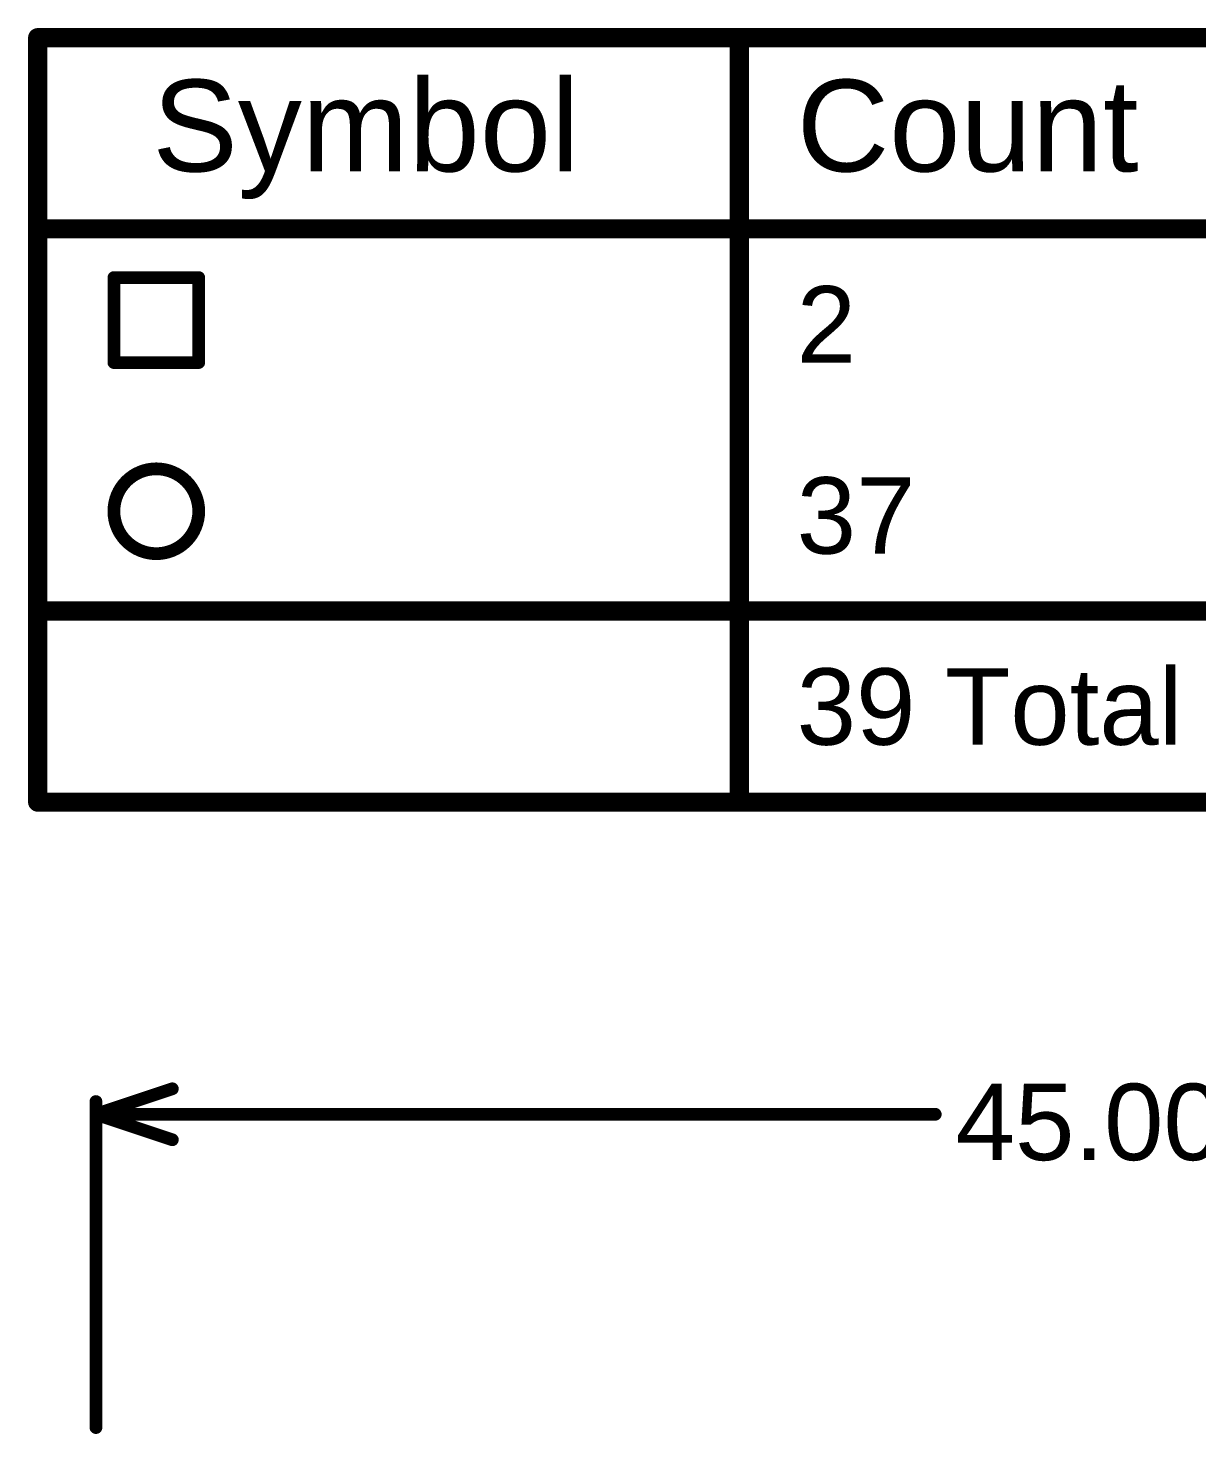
# Model space of a CAD drawing. Header units: inches. Extents: x -0.05 to 7.01, y -0.08 to 1.98.
# Drawn here: x -0.053 to 0.864, y 0.876 to 1.98 of the extents above; entities that cross this region are included whole.
import ezdxf

# ---------------------------------------------------------------- set-up
doc = ezdxf.new("R2010")
doc.units = ezdxf.units.IN
doc.header["$MEASUREMENT"] = 0
doc.layers.add('Dimension', color=6, linetype='Continuous')
doc.layers.add('Drill Drawing', color=1, linetype='Continuous')
doc.styles.add('Arial', font='', dxfattribs={"height": 0.2})
doc.styles.get('Arial').set_extended_font_data('Arial')

msp = doc.modelspace()

# ---------------------------------------------------------------- linework, layer by layer
at = {"layer": 'Dimension', "const_width": 0.01}
for points in [[(0, 1.127), (0.06, 1.147)], [(0, 0.8811), (0, 1.137)], [(0, 1.127), (0.06, 1.107)], [(0, 1.127), (0.6589, 1.127)]]:
    msp.add_lwpolyline(points, dxfattribs=at)
at = {"layer": 'Dimension', "const_width": 0.005}
for points in [[(0.0575, 1.147, 1), (0.0625, 1.147, 1)], [(-0.0025, 1.137, 1), (0.0025, 1.137, 1)], [(-0.0025, 1.127, 1), (0.0025, 1.127, 1)], [(-0.0025, 1.127, 1), (0.0025, 1.127, 1)], [(-0.0025, 1.127, 1), (0.0025, 1.127, 1)], [(0.6564, 1.127, 1), (0.6614, 1.127, 1)], [(0.0575, 1.107, 1), (0.0625, 1.107, 1)], [(-0.0025, 0.8811, 1), (0.0025, 0.8811, 1)]]:
    msp.add_lwpolyline(points, format="xyb", close=True, dxfattribs=at)
at = {"layer": 'Drill Drawing'}
for points, const_width in [([(-0.0457, 1.972), (7.0044, 1.972)], 0.015), ([(-0.0457, 1.372), (-0.0457, 1.972)], 0.015), ([(0.5051, 1.372), (0.5051, 1.972)], 0.015), ([(-0.0457, 1.822), (7.0044, 1.822)], 0.015), ([(0.0141, 1.7837), (0.0807, 1.7837)], 0.01), ([(0.0141, 1.717), (0.0141, 1.7837)], 0.01), ([(0.0807, 1.717), (0.0807, 1.7837)], 0.01), ([(0.0141, 1.717), (0.0807, 1.717)], 0.01), ([(-0.0457, 1.522), (7.0044, 1.522)], 0.015), ([(-0.0457, 1.372), (7.0044, 1.372)], 0.015)]:
    msp.add_lwpolyline(points, dxfattribs=dict(at, const_width=const_width))
for points, const_width in [([(-0.0495, 1.972, 1), (-0.042, 1.972, 1)], 0.0075), ([(-0.0495, 1.972, 1), (-0.042, 1.972, 1)], 0.0075), ([(0.5014, 1.972, 1), (0.5089, 1.972, 1)], 0.0075), ([(-0.0495, 1.822, 1), (-0.042, 1.822, 1)], 0.0075), ([(0.0116, 1.7837, 1), (0.0166, 1.7837, 1)], 0.005), ([(0.0116, 1.7837, 1), (0.0166, 1.7837, 1)], 0.005), ([(0.0782, 1.7837, 1), (0.0832, 1.7837, 1)], 0.005), ([(0.0782, 1.7837, 1), (0.0832, 1.7837, 1)], 0.005), ([(0.0116, 1.717, 1), (0.0166, 1.717, 1)], 0.005), ([(0.0116, 1.717, 1), (0.0166, 1.717, 1)], 0.005), ([(0.0782, 1.717, 1), (0.0832, 1.717, 1)], 0.005), ([(0.0782, 1.717, 1), (0.0832, 1.717, 1)], 0.005), ([(0.0807, 1.6003, 1), (0.0141, 1.6003, 1)], 0.01), ([(0.0116, 1.6003, 1), (0.0166, 1.6003, 1)], 0.005), ([(0.0782, 1.6003, 1), (0.0832, 1.6003, 1)], 0.005), ([(-0.0495, 1.522, 1), (-0.042, 1.522, 1)], 0.0075), ([(-0.0495, 1.372, 1), (-0.042, 1.372, 1)], 0.0075), ([(-0.0495, 1.372, 1), (-0.042, 1.372, 1)], 0.0075), ([(0.5014, 1.372, 1), (0.5089, 1.372, 1)], 0.0075)]:
    msp.add_lwpolyline(points, format="xyb", close=True, dxfattribs=dict(at, const_width=const_width))

# ---------------------------------------------------------------- texts
at = {"layer": 'Dimension', "style": 'Arial'}
msp.add_text('45.00mm', height=0.06, dxfattribs=at).set_placement((0.6749, 1.091))
at = {"layer": 'Drill Drawing', "style": 'Arial'}
for s, height, p in [('Symbol', 0.072, (0.0443, 1.867)), ('Count', 0.072, (0.5501, 1.867)), ('2', 0.06, (0.5501, 1.717)), ('37', 0.06, (0.5501, 1.567)), ('39 Total', 0.06, (0.5501, 1.417))]:
    msp.add_text(s, height=height, dxfattribs=at).set_placement(p)

doc.saveas('drawing.dxf')
